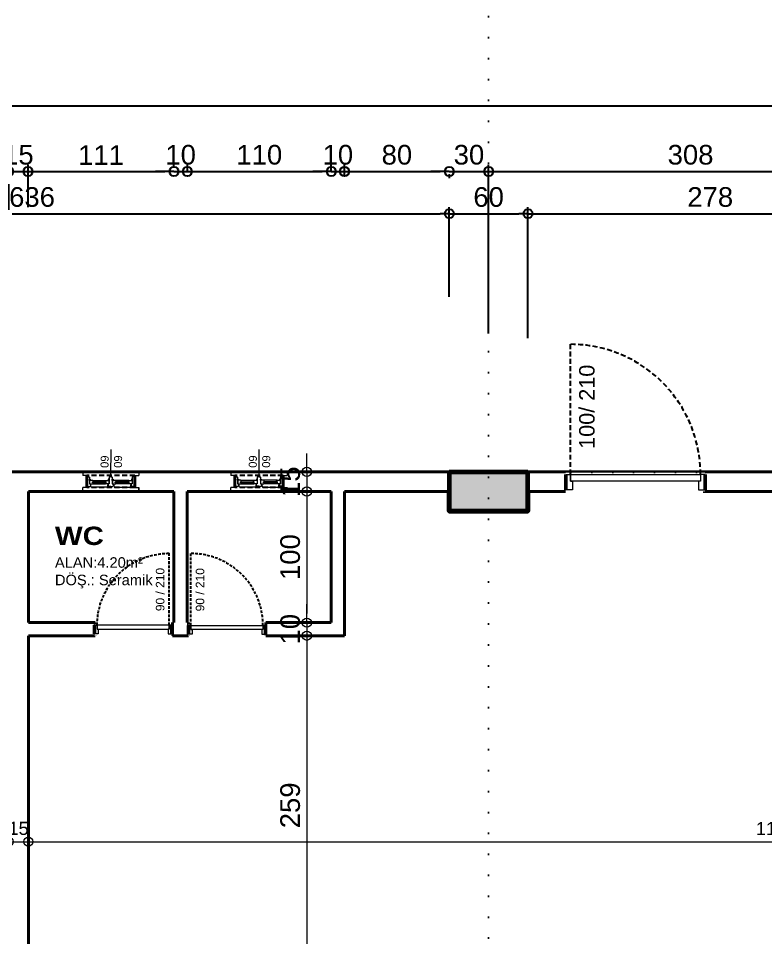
# Model space of a CAD drawing. Header units: millimetres. Extents: x 768 to 14077, y 324 to 18132.
# Drawn here: x 3442 to 4012, y 4768 to 5469 of the extents above; entities that cross this region are included whole.
import ezdxf

# ---------------------------------------------------------------- set-up
doc = ezdxf.new("R2010")
doc.units = ezdxf.units.MM
doc.set_wipeout_variables(frame=1)
for name, pattern in [('DOT2', [3.175, 0, -3.175]), ('HIDDEN', [9.525, 6.35, -3.175]), ('HIDDEN2', [4.7625, 3.175, -1.5875])]:
    doc.linetypes.add(name, pattern=pattern)
for name, color, linetype, lineweight in [('DUV', 41, 'Continuous', 50), ('KAPI', 30, 'Continuous', 20), ('SEM_DUVAR1', 136, 'Continuous', 40), ('SEM_IC OLCU', 140, 'Continuous', 13), ('SEM_KOLON TARAMA1', 8, 'Continuous', 13), ('SEM_KOLON1', 244, 'Continuous', 60), ('SEM_PENCERE', 133, 'Continuous', 13), ('SEM_TEFRIS', 225, 'Continuous', 9), ('SEM_YAZI2', 53, 'Continuous', 9)]:
    doc.layers.add(name, color=color, linetype=linetype, lineweight=lineweight)
for name, color, linetype in [('KAPI-AC', 9, 'HIDDEN'), ('SANAL', 11, 'HIDDEN'), ('SEM_AKS', 161, 'Continuous'), ('TEXT', 7, 'Continuous')]:
    doc.layers.add(name, color=color, linetype=linetype)
doc.styles.add('KAPıNO', font='arial.ttf')
doc.styles.get("Standard").update_dxf_attribs({"font": 'arial.ttf'})
doc.dimstyles.new('1-50-2', dxfattribs={"dimtxt": 15, "dimasz": 7, "dimexe": 5, "dimexo": 5, "dimgap": 5, "dimtad": 1, "dimdec": 0, "dimtxsty": 'Standard', "dimblk": 'ORIGIN', "dimcen": 5, "dimdle": 7, "dimclrd": 256, "dimclre": 256, "dimclrt": 256, "dimadec": 0, "dimazin": 0, "dimtfac": 1, "dimtdec": 0, "dimtix": 1, "dimtmove": 0, "dimatfit": 3, "dimldrblk": 'ORIGIN', "dimfxl": 1, "dimlwd": -1, "dimlwe": -1, "dimarcsym": 0})
doc.dimstyles.new('1-50-İC', dxfattribs={"dimtxt": 10, "dimasz": 7, "dimexe": 5, "dimexo": 25, "dimgap": 5, "dimtad": 1, "dimdec": 0, "dimtxsty": 'Standard', "dimblk": 'ORIGIN', "dimcen": 5, "dimdle": 7, "dimclrd": 256, "dimclre": 256, "dimclrt": 256, "dimadec": 0, "dimazin": 0, "dimtfac": 1, "dimtdec": 0, "dimtix": 1, "dimtmove": 0, "dimatfit": 3, "dimldrblk": 'ORIGIN', "dimfxl": 1, "dimlwd": -1, "dimlwe": -1, "dimarcsym": 0})

# ---------------------------------------------------------------- blocks, each defined once
blk = doc.blocks.new('RGRTHY')
at = {"layer": 'SANAL'}
for p, q in [((4435.8, 2041.9), (4435.8, 1981.9)), ((4450.8, 2041.9), (4450.8, 1981.9))]:
    blk.add_line(p, q, dxfattribs=at)
at = {"layer": 'SEM_DUVAR1'}
for p, q in [((4450.8, 2041.9), (4435.8, 2041.9)), ((4450.8, 2041.9), (4435.8, 2041.9)), ((4450.8, 2041.9), (4435.8, 2041.9)), ((4450.8, 2041.9), (4435.8, 2041.9)), ((4450.8, 2041.9), (4435.8, 2041.9)), ((4450.8, 2041.9), (4435.8, 2041.9)), ((4450.9, 2041.9), (4435.8, 2041.9)), ((4450.8, 1981.9), (4435.8, 1981.9)), ((4450.8, 1981.9), (4435.8, 1981.9)), ((4450.8, 1981.9), (4435.8, 1981.9)), ((4450.8, 1981.9), (4435.8, 1981.9)), ((4450.8, 1981.9), (4435.8, 1981.9)), ((4450.8, 1981.9), (4435.8, 1981.9))]:
    blk.add_line(p, q, dxfattribs=at)
at = {"layer": 'SEM_KOLON TARAMA1'}
for p, q in [((4450.8, 2046.9), (4455.8, 2046.9)), ((4455.8, 2046.9), (4455.8, 1976.9)), ((4455.8, 1976.9), (4450.9, 1976.9))]:
    blk.add_line(p, q, dxfattribs=at)
at = {"layer": 'SEM_PENCERE'}
for p, q in [((4430.8, 2046.9), (4435.8, 2046.9)), ((4430.8, 2011.7), (4430.8, 2046.9)), ((4435.8, 2041.9), (4435.8, 2046.9)), ((4435.8, 2041.9), (4441.7, 2041.9)), ((4437.3, 2041.9), (4437.3, 2039.1)), ((4441.7, 2041.9), (4441.7, 2041.6)), ((4441.7, 2041.6), (4444.8, 2041.6)), ((4442.3, 2041.9), (4450.8, 2041.9)), ((4444.8, 2041.6), (4444.8, 2041.9)), ((4449.3, 2041.9), (4449.3, 2037.9)), ((4450.8, 2041.9), (4450.8, 2046.9)), ((4455.8, 2046.9), (4450.8, 2046.9)), ((4455.8, 1976.9), (4455.8, 2046.9)), ((4437.8, 2038.6), (4437.3, 2039.1)), ((4437.8, 2038.6), (4446.3, 2038.6)), ((4440.3, 2038.6), (4440.3, 2037.6)), ((4441.8, 2038.6), (4440.3, 2038.6)), ((4440.3, 2037.6), (4441.8, 2037.6)), ((4441.8, 2037.6), (4441.8, 2038.6)), ((4441.8, 2034.4), (4441.8, 2038.4)), ((4441.8, 2038.4), (4446.3, 2038.4)), ((4441.8, 2034.4), (4441.8, 2018)), ((4442.3, 2033.9), (4441.8, 2034.4)), ((4443.8, 2033.9), (4442.3, 2033.9)), ((4444.8, 2034.9), (4443.8, 2034.9)), ((4443.8, 2034.9), (4443.8, 2033.9)), ((4443.8, 2033.9), (4443.8, 2018.5)), ((4444.8, 2033.9), (4444.8, 2034.9)), ((4444.8, 2033.9), (4444.8, 2018.5)), ((4445.8, 2033.9), (4444.8, 2033.9)), ((4446.3, 2034.4), (4445.8, 2033.9)), ((4446.3, 2038.6), (4446.3, 2037.9)), ((4446.3, 2038.4), (4446.3, 2034.4)), ((4446.3, 2037.9), (4446.8, 2037.4)), ((4450.3, 2036.3), (4446.3, 2037.2)), ((4446.3, 2034.4), (4446.3, 2018)), ((4446.8, 2037.4), (4448.8, 2037.4)), ((4448.8, 2037.4), (4449.3, 2037.9)), ((4450.3, 2016.1), (4450.3, 2036.3)), ((4442.3, 2018.5), (4441.8, 2018)), ((4441.8, 2018), (4441.8, 2014)), ((4443.8, 2018.5), (4442.3, 2018.5)), ((4443.8, 2017.5), (4443.8, 2018.5)), ((4444.8, 2017.5), (4443.8, 2017.5)), ((4445.8, 2018.5), (4444.8, 2018.5)), ((4444.8, 2018.5), (4444.8, 2017.5)), ((4446.3, 2018), (4445.8, 2018.5)), ((4446.3, 2014), (4446.3, 2018)), ((4436.2, 2012), (4403.4, 2012.3)), ((4430.8, 2011.7), (4430.8, 1976.9)), ((4437.8, 2013.8), (4437.3, 2013.3)), ((4437.3, 2011.9), (4437.3, 2013.3)), ((4437.3, 2011.9), (4437.3, 2011.7)), ((4437.3, 2011.6), (4437.3, 2011.7)), ((4437.3, 2011.6), (4437.3, 2010.2)), ((4437.8, 2009.7), (4437.3, 2010.2)), ((4437.8, 2013.8), (4446.3, 2013.8)), ((4437.8, 2009.7), (4446.3, 2009.7)), ((4440.3, 2013.8), (4440.3, 2014.8)), ((4440.3, 2014.8), (4441.8, 2014.8)), ((4441.8, 2013.8), (4440.3, 2013.8)), ((4440.3, 2009.7), (4440.3, 2008.7)), ((4441.8, 2009.7), (4440.3, 2009.7)), ((4440.3, 2008.7), (4441.8, 2008.7)), ((4441.8, 2014.8), (4441.8, 2013.8)), ((4441.8, 2014), (4446.3, 2014)), ((4441.8, 2008.7), (4441.8, 2009.7)), ((4441.8, 2005.5), (4441.8, 2009.5)), ((4441.8, 2009.5), (4446.3, 2009.5)), ((4444.8, 2006), (4443.8, 2006)), ((4443.8, 2006), (4443.8, 2005)), ((4444.8, 2005), (4444.8, 2006)), ((4446.3, 2015.2), (4450.3, 2016.1)), ((4446.3, 2014.5), (4446.8, 2015)), ((4446.3, 2013.8), (4446.3, 2014.5)), ((4446.3, 2009.7), (4446.3, 2009)), ((4446.3, 2009.5), (4446.3, 2005.5)), ((4446.3, 2009), (4446.8, 2008.5)), ((4446.3, 2008.3), (4450.3, 2007.4)), ((4446.8, 2015), (4448.8, 2015)), ((4446.8, 2008.5), (4448.8, 2008.5)), ((4448.8, 2015), (4449.3, 2014.5)), ((4448.8, 2008.5), (4449.3, 2009)), ((4449.3, 2011.9), (4449.3, 2014.5)), ((4449.3, 2011.9), (4449.3, 2011.7)), ((4449.3, 2011.6), (4449.3, 2011.7)), ((4449.3, 2011.6), (4449.3, 2009)), ((4450.3, 2007.4), (4450.3, 1987.5)), ((4441.8, 1989.4), (4441.8, 2005.5)), ((4442.3, 2005), (4441.8, 2005.5)), ((4443.8, 2005), (4442.3, 2005)), ((4443.8, 1989.9), (4443.8, 2005)), ((4444.8, 1989.9), (4444.8, 2005)), ((4445.8, 2005), (4444.8, 2005)), ((4446.3, 2005.5), (4445.8, 2005)), ((4446.3, 1989.4), (4446.3, 2005.5)), ((4437.8, 1985.2), (4437.3, 1984.7)), ((4437.3, 1981.9), (4437.3, 1984.7)), ((4437.8, 1985.2), (4446.3, 1985.2)), ((4440.3, 1985.2), (4440.3, 1986.2)), ((4440.3, 1986.2), (4441.8, 1986.2)), ((4441.8, 1985.2), (4440.3, 1985.2)), ((4442.3, 1989.9), (4441.8, 1989.4)), ((4441.8, 1989.4), (4441.8, 1985.4)), ((4441.8, 1986.2), (4441.8, 1985.2)), ((4441.8, 1985.4), (4446.3, 1985.4)), ((4443.8, 1989.9), (4442.3, 1989.9)), ((4443.8, 1988.9), (4443.8, 1989.9)), ((4444.8, 1988.9), (4443.8, 1988.9)), ((4445.8, 1989.9), (4444.8, 1989.9)), ((4444.8, 1989.9), (4444.8, 1988.9)), ((4446.3, 1989.4), (4445.8, 1989.9)), ((4446.3, 1985.4), (4446.3, 1989.4)), ((4450.3, 1987.5), (4446.3, 1986.6)), ((4446.3, 1985.9), (4446.8, 1986.4)), ((4446.3, 1985.2), (4446.3, 1985.9)), ((4446.8, 1986.4), (4448.8, 1986.4)), ((4448.8, 1986.4), (4449.3, 1985.9)), ((4449.3, 1981.9), (4449.3, 1985.9)), ((4430.8, 1976.9), (4435.8, 1976.9)), ((4435.8, 1981.9), (4441.7, 1981.9)), ((4435.8, 1981.9), (4435.8, 1976.9)), ((4441.7, 1981.9), (4441.7, 1982.2)), ((4441.7, 1982.2), (4444.8, 1982.2)), ((4442.3, 1981.9), (4450.8, 1981.9)), ((4444.8, 1982.2), (4444.8, 1981.9)), ((4450.8, 1981.9), (4450.8, 1976.9)), ((4455.8, 1976.9), (4450.8, 1976.9))]:
    blk.add_line(p, q, dxfattribs=at)
at = {"layer": 'SEM_TEFRIS'}
for p in [(4410.5, 2016.1), (4410.6, 1999.4)]:
    blk.add_text('60', height=10, rotation=358.6342, dxfattribs=at).set_placement(p)
blk = doc.blocks.new('KAPI')
at = {"layer": 'TEXT', "style": 'KAPıNO'}
blk.add_attdef('KB', (18.58, 16.47), '', height=10, rotation=90, dxfattribs=at)
blk.add_wipeout([(0, 1), (90, 1), (90, -12), (0, -12)]).dxf.layer = 'KAPI'
at = {"layer": 'DUV'}
for p, q in [((0, 0), (0, -10)), ((90, 0), (90, -10))]:
    blk.add_line(p, q, dxfattribs=at)
at = {"layer": 'KAPI'}
for points in [[(0, -10), (0, 0), (3, 0), (3, -4.5), (4.3, -4.5), (4.3, -10)], [(90, -10), (90, 0), (87, 0), (87, -4.5), (85.7, -4.5), (85.7, -10)]]:
    blk.add_lwpolyline(points, close=True, dxfattribs=at)
blk.add_lwpolyline([(3, -4.5), (3, 0), (87, 0), (87, -4.5), (3, -4.5)], dxfattribs=at)
at = {"layer": 'KAPI-AC', "linetype": 'HIDDEN2'}
blk.add_lwpolyline([(3, 0), (3, 84, -0.414214), (87, 0)], format="xyb", dxfattribs=at)
blk = doc.blocks.new('_Origin')
at = {"color": 0, "linetype": 'ByBlock', "lineweight": -2}
blk.add_line((0, 0), (-1, 0), dxfattribs=at)
blk.add_circle((0, 0), 0.5, dxfattribs=at)
blk = doc.blocks.new('*D151')
at = {"transparency": 16777216}
for p, q in [((3800.48, 5228.73), (3800.48, 5357.42)), ((4108.48, 5233.1), (4108.48, 5357.42)), ((3807.48, 5352.42), (4101.48, 5352.42))]:
    blk.add_line(p, q, dxfattribs=at)
at = {"layer": 'Defpoints', "color": 0, "linetype": 'ByBlock', "transparency": 16777216}
for p in [(4108.48, 5352.42), (4108.48, 5228.1), (3800.48, 5223.73)]:
    blk.add_point(p, dxfattribs=at)
at = {"linetype": 'ByBlock', "transparency": 16777216, "xscale": 7, "yscale": 7, "zscale": 7, "rotation": 180}
blk.add_blockref('_Origin', (3800.48, 5352.42), dxfattribs=at)
at = {"linetype": 'ByBlock', "transparency": 16777216, "xscale": 7, "yscale": 7, "zscale": 7}
blk.add_blockref('_Origin', (4108.48, 5352.42), dxfattribs=at)
at = {"linetype": 'ByBlock', "transparency": 16777216, "insert": (3954.48, 5365.08), "char_height": 15, "attachment_point": 5}
blk.add_mtext('308', dxfattribs=at)
blk = doc.blocks.new('*D153')
at = {"transparency": 16777216}
for p, q in [((1824.48, 5357.42), (1824.48, 5407.41)), ((4605.04, 5357.42), (4605.04, 5407.41)), ((1831.48, 5402.41), (4598.04, 5402.41))]:
    blk.add_line(p, q, dxfattribs=at)
at = {"layer": 'Defpoints', "color": 0, "linetype": 'ByBlock', "transparency": 16777216}
for p in [(4605.04, 5402.41), (1824.48, 5352.42), (4605.04, 5352.42)]:
    blk.add_point(p, dxfattribs=at)
at = {"linetype": 'ByBlock', "transparency": 16777216, "xscale": 7, "yscale": 7, "zscale": 7, "rotation": 180}
blk.add_blockref('_Origin', (1824.48, 5402.41), dxfattribs=at)
at = {"linetype": 'ByBlock', "transparency": 16777216, "xscale": 7, "yscale": 7, "zscale": 7}
blk.add_blockref('_Origin', (4605.04, 5402.41), dxfattribs=at)
at = {"linetype": 'ByBlock', "transparency": 16777216, "insert": (3214.76, 5415.07), "char_height": 15, "attachment_point": 5}
blk.add_mtext('2781', dxfattribs=at)
blk = doc.blocks.new('*D158')
at = {"transparency": 16777216}
for p, q in [((3134, 5247.19), (3134, 5325.19)), ((3770.48, 5256.76), (3770.48, 5325.19)), ((3141, 5320.19), (3763.48, 5320.19))]:
    blk.add_line(p, q, dxfattribs=at)
at = {"layer": 'Defpoints', "color": 0, "linetype": 'ByBlock', "transparency": 16777216}
for p in [(3770.48, 5320.19), (3770.48, 5251.76), (3134, 5242.19)]:
    blk.add_point(p, dxfattribs=at)
at = {"linetype": 'ByBlock', "transparency": 16777216, "xscale": 7, "yscale": 7, "zscale": 7, "rotation": 180}
blk.add_blockref('_Origin', (3134, 5320.19), dxfattribs=at)
at = {"linetype": 'ByBlock', "transparency": 16777216, "xscale": 7, "yscale": 7, "zscale": 7}
blk.add_blockref('_Origin', (3770.48, 5320.19), dxfattribs=at)
at = {"linetype": 'ByBlock', "transparency": 16777216, "insert": (3452.24, 5332.86), "char_height": 15, "attachment_point": 5}
blk.add_mtext('636', dxfattribs=at)
blk = doc.blocks.new('*D159')
at = {"transparency": 16777216}
for p, q in [((3770.48, 5256.76), (3770.48, 5325.19)), ((3830.48, 5225.37), (3830.48, 5325.19)), ((3777.48, 5320.19), (3823.48, 5320.19))]:
    blk.add_line(p, q, dxfattribs=at)
at = {"layer": 'Defpoints', "color": 0, "linetype": 'ByBlock', "transparency": 16777216}
for p in [(3830.48, 5320.19), (3770.48, 5251.76), (3830.48, 5220.37)]:
    blk.add_point(p, dxfattribs=at)
at = {"linetype": 'ByBlock', "transparency": 16777216, "xscale": 7, "yscale": 7, "zscale": 7, "rotation": 180}
blk.add_blockref('_Origin', (3770.48, 5320.19), dxfattribs=at)
at = {"linetype": 'ByBlock', "transparency": 16777216, "xscale": 7, "yscale": 7, "zscale": 7}
blk.add_blockref('_Origin', (3830.48, 5320.19), dxfattribs=at)
at = {"linetype": 'ByBlock', "transparency": 16777216, "insert": (3800.48, 5332.85), "char_height": 15, "attachment_point": 5}
blk.add_mtext('60', dxfattribs=at)
blk = doc.blocks.new('*D160')
at = {"transparency": 16777216}
for p, q in [((3830.48, 5225.37), (3830.48, 5325.19)), ((4108.48, 5300.26), (4108.48, 5325.19)), ((3837.48, 5320.19), (4101.48, 5320.19))]:
    blk.add_line(p, q, dxfattribs=at)
at = {"layer": 'Defpoints', "color": 0, "linetype": 'ByBlock', "transparency": 16777216}
for p in [(4108.48, 5320.19), (4108.48, 5295.26), (3830.48, 5220.37)]:
    blk.add_point(p, dxfattribs=at)
at = {"linetype": 'ByBlock', "transparency": 16777216, "xscale": 7, "yscale": 7, "zscale": 7, "rotation": 180}
blk.add_blockref('_Origin', (3830.48, 5320.19), dxfattribs=at)
at = {"linetype": 'ByBlock', "transparency": 16777216, "xscale": 7, "yscale": 7, "zscale": 7}
blk.add_blockref('_Origin', (4108.48, 5320.19), dxfattribs=at)
at = {"linetype": 'ByBlock', "transparency": 16777216, "insert": (3969.48, 5332.85), "char_height": 15, "attachment_point": 5}
blk.add_mtext('278', dxfattribs=at)
blk = doc.blocks.new('*D205')
at = {"transparency": 16777216}
for p, q in [((3434.48, 5320.19), (3434.48, 5357.42)), ((3449.2, 5325.19), (3449.2, 5357.42)), ((3427.48, 5352.42), (3420.48, 5352.42)), ((3434.48, 5352.42), (3449.2, 5352.42)), ((3456.2, 5352.42), (3463.2, 5352.42))]:
    blk.add_line(p, q, dxfattribs=at)
at = {"layer": 'Defpoints', "color": 0, "linetype": 'ByBlock', "transparency": 16777216}
for p in [(3449.2, 5352.42), (3434.48, 5315.19), (3449.2, 5320.19)]:
    blk.add_point(p, dxfattribs=at)
at = {"linetype": 'ByBlock', "transparency": 16777216, "xscale": 7, "yscale": 7, "zscale": 7}
blk.add_blockref('_Origin', (3434.48, 5352.42), dxfattribs=at)
at = {"linetype": 'ByBlock', "transparency": 16777216, "xscale": 7, "yscale": 7, "zscale": 7, "rotation": 180}
blk.add_blockref('_Origin', (3449.2, 5352.42), dxfattribs=at)
at = {"linetype": 'ByBlock', "transparency": 16777216, "insert": (3441.84, 5365.07), "char_height": 15, "attachment_point": 5}
blk.add_mtext('15', dxfattribs=at)
blk = doc.blocks.new('*D206')
at = {"transparency": 16777216}
for p, q in [((3449.2, 5325.19), (3449.2, 5357.42)), ((3560.48, 5355.52), (3560.48, 5357.42)), ((3456.2, 5352.42), (3553.48, 5352.42))]:
    blk.add_line(p, q, dxfattribs=at)
at = {"layer": 'Defpoints', "color": 0, "linetype": 'ByBlock', "transparency": 16777216}
for p in [(3560.48, 5352.42), (3560.48, 5350.52), (3449.2, 5320.19)]:
    blk.add_point(p, dxfattribs=at)
at = {"linetype": 'ByBlock', "transparency": 16777216, "xscale": 7, "yscale": 7, "zscale": 7, "rotation": 180}
blk.add_blockref('_Origin', (3449.2, 5352.42), dxfattribs=at)
at = {"linetype": 'ByBlock', "transparency": 16777216, "xscale": 7, "yscale": 7, "zscale": 7}
blk.add_blockref('_Origin', (3560.48, 5352.42), dxfattribs=at)
at = {"linetype": 'ByBlock', "transparency": 16777216, "insert": (3504.84, 5364.95), "char_height": 15, "attachment_point": 5}
blk.add_mtext('111', dxfattribs=at)
blk = doc.blocks.new('*D207')
at = {"transparency": 16777216}
for p, q in [((3560.48, 5355.52), (3560.48, 5357.42)), ((3570.7, 5352.15), (3570.7, 5357.42)), ((3553.48, 5352.42), (3546.48, 5352.42)), ((3560.48, 5352.42), (3570.7, 5352.42)), ((3577.7, 5352.42), (3584.7, 5352.42))]:
    blk.add_line(p, q, dxfattribs=at)
at = {"layer": 'Defpoints', "color": 0, "linetype": 'ByBlock', "transparency": 16777216}
for p in [(3560.48, 5350.52), (3570.7, 5352.42), (3570.7, 5347.15)]:
    blk.add_point(p, dxfattribs=at)
at = {"linetype": 'ByBlock', "transparency": 16777216, "xscale": 7, "yscale": 7, "zscale": 7}
blk.add_blockref('_Origin', (3560.48, 5352.42), dxfattribs=at)
at = {"linetype": 'ByBlock', "transparency": 16777216, "xscale": 7, "yscale": 7, "zscale": 7, "rotation": 180}
blk.add_blockref('_Origin', (3570.7, 5352.42), dxfattribs=at)
at = {"linetype": 'ByBlock', "transparency": 16777216, "insert": (3565.59, 5365.07), "char_height": 15, "attachment_point": 5}
blk.add_mtext('10', dxfattribs=at)
blk = doc.blocks.new('*D208')
at = {"transparency": 16777216}
for p, q in [((3570.7, 5352.15), (3570.7, 5357.42)), ((3680.48, 5352.15), (3680.48, 5357.42)), ((3577.7, 5352.42), (3673.48, 5352.42))]:
    blk.add_line(p, q, dxfattribs=at)
at = {"layer": 'Defpoints', "color": 0, "linetype": 'ByBlock', "transparency": 16777216}
for p in [(3680.48, 5352.42), (3570.7, 5347.15), (3680.48, 5347.15)]:
    blk.add_point(p, dxfattribs=at)
at = {"linetype": 'ByBlock', "transparency": 16777216, "xscale": 7, "yscale": 7, "zscale": 7, "rotation": 180}
blk.add_blockref('_Origin', (3570.7, 5352.42), dxfattribs=at)
at = {"linetype": 'ByBlock', "transparency": 16777216, "xscale": 7, "yscale": 7, "zscale": 7}
blk.add_blockref('_Origin', (3680.48, 5352.42), dxfattribs=at)
at = {"linetype": 'ByBlock', "transparency": 16777216, "insert": (3625.59, 5365.07), "char_height": 15, "attachment_point": 5}
blk.add_mtext('110', dxfattribs=at)
blk = doc.blocks.new('*D209')
at = {"transparency": 16777216}
for p, q in [((3680.48, 5352.15), (3680.48, 5357.42)), ((3690.55, 5349.2), (3690.55, 5357.42)), ((3673.48, 5352.42), (3666.48, 5352.42)), ((3680.48, 5352.42), (3690.55, 5352.42)), ((3697.55, 5352.42), (3704.55, 5352.42))]:
    blk.add_line(p, q, dxfattribs=at)
at = {"layer": 'Defpoints', "color": 0, "linetype": 'ByBlock', "transparency": 16777216}
for p in [(3690.55, 5352.42), (3680.48, 5347.15), (3690.55, 5344.2)]:
    blk.add_point(p, dxfattribs=at)
at = {"linetype": 'ByBlock', "transparency": 16777216, "xscale": 7, "yscale": 7, "zscale": 7}
blk.add_blockref('_Origin', (3680.48, 5352.42), dxfattribs=at)
at = {"linetype": 'ByBlock', "transparency": 16777216, "xscale": 7, "yscale": 7, "zscale": 7, "rotation": 180}
blk.add_blockref('_Origin', (3690.55, 5352.42), dxfattribs=at)
at = {"linetype": 'ByBlock', "transparency": 16777216, "insert": (3685.51, 5365.07), "char_height": 15, "attachment_point": 5}
blk.add_mtext('10', dxfattribs=at)
blk = doc.blocks.new('*D210')
at = {"transparency": 16777216}
for p, q in [((3690.55, 5349.2), (3690.55, 5357.42)), ((3697.55, 5352.42), (3763.48, 5352.42)), ((3770.48, 5350.24), (3770.48, 5347.42))]:
    blk.add_line(p, q, dxfattribs=at)
at = {"layer": 'Defpoints', "color": 0, "linetype": 'ByBlock', "transparency": 16777216}
for p in [(3770.48, 5355.24), (3770.48, 5352.42), (3690.55, 5344.2)]:
    blk.add_point(p, dxfattribs=at)
at = {"linetype": 'ByBlock', "transparency": 16777216, "xscale": 7, "yscale": 7, "zscale": 7, "rotation": 180}
blk.add_blockref('_Origin', (3690.55, 5352.42), dxfattribs=at)
at = {"linetype": 'ByBlock', "transparency": 16777216, "xscale": 7, "yscale": 7, "zscale": 7}
blk.add_blockref('_Origin', (3770.48, 5352.42), dxfattribs=at)
at = {"linetype": 'ByBlock', "transparency": 16777216, "insert": (3730.51, 5365.07), "char_height": 15, "attachment_point": 5}
blk.add_mtext('80', dxfattribs=at)
blk = doc.blocks.new('*D211')
at = {"transparency": 16777216}
for p, q in [((3800.48, 5353.92), (3800.48, 5357.42)), ((3763.48, 5352.42), (3756.48, 5352.42)), ((3770.48, 5352.42), (3800.48, 5352.42)), ((3770.48, 5350.24), (3770.48, 5347.42)), ((3807.48, 5352.42), (3814.48, 5352.42))]:
    blk.add_line(p, q, dxfattribs=at)
at = {"layer": 'Defpoints', "color": 0, "linetype": 'ByBlock', "transparency": 16777216}
for p in [(3770.48, 5355.24), (3800.48, 5352.42), (3800.48, 5348.92)]:
    blk.add_point(p, dxfattribs=at)
at = {"linetype": 'ByBlock', "transparency": 16777216, "xscale": 7, "yscale": 7, "zscale": 7}
blk.add_blockref('_Origin', (3770.48, 5352.42), dxfattribs=at)
at = {"linetype": 'ByBlock', "transparency": 16777216, "xscale": 7, "yscale": 7, "zscale": 7, "rotation": 180}
blk.add_blockref('_Origin', (3800.48, 5352.42), dxfattribs=at)
at = {"linetype": 'ByBlock', "transparency": 16777216, "insert": (3785.48, 5365.08), "char_height": 15, "attachment_point": 5}
blk.add_mtext('30', dxfattribs=at)
blk = doc.blocks.new('*D329')
at = {"layer": 'Defpoints', "color": 0, "transparency": 16777216}
for p in [(3434.48, 4916.34), (3449.48, 4841.15), (3449.48, 4841.15)]:
    blk.add_point(p, dxfattribs=at)
at = {"layer": 'SEM_IC OLCU', "transparency": 16777216}
for p, q in [((3434.48, 4891.34), (3434.48, 4836.15)), ((3449.48, 4866.15), (3449.48, 4846.15)), ((3427.48, 4841.15), (3420.48, 4841.15)), ((3434.48, 4841.15), (3449.48, 4841.15)), ((3456.48, 4841.15), (3463.48, 4841.15))]:
    blk.add_line(p, q, dxfattribs=at)
at = {"layer": 'SEM_IC OLCU', "transparency": 16777216, "xscale": 7, "yscale": 7, "zscale": 7}
blk.add_blockref('_Origin', (3434.48, 4841.15), dxfattribs=at)
at = {"layer": 'SEM_IC OLCU', "transparency": 16777216, "xscale": 7, "yscale": 7, "zscale": 7, "rotation": 180}
blk.add_blockref('_Origin', (3449.48, 4841.15), dxfattribs=at)
at = {"layer": 'SEM_IC OLCU', "transparency": 16777216, "insert": (3441.98, 4851.26), "char_height": 10, "attachment_point": 5}
blk.add_mtext('15', dxfattribs=at)
blk = doc.blocks.new('*D330')
at = {"layer": 'Defpoints', "color": 0, "transparency": 16777216}
for p in [(3449.48, 4841.15), (4590.04, 4841.15), (4590.04, 4840.99)]:
    blk.add_point(p, dxfattribs=at)
at = {"layer": 'SEM_IC OLCU', "transparency": 16777216}
for p, q in [((3449.48, 4866.15), (3449.48, 4846.15)), ((4590.04, 4865.99), (4590.04, 4846.15)), ((3456.48, 4841.15), (4583.04, 4841.15))]:
    blk.add_line(p, q, dxfattribs=at)
at = {"layer": 'SEM_IC OLCU', "transparency": 16777216, "xscale": 7, "yscale": 7, "zscale": 7, "rotation": 180}
blk.add_blockref('_Origin', (3449.48, 4841.15), dxfattribs=at)
at = {"layer": 'SEM_IC OLCU', "transparency": 16777216, "xscale": 7, "yscale": 7, "zscale": 7}
blk.add_blockref('_Origin', (4590.04, 4841.15), dxfattribs=at)
at = {"layer": 'SEM_IC OLCU', "transparency": 16777216, "insert": (4019.76, 4851.17), "char_height": 10, "attachment_point": 5}
blk.add_mtext('1141', dxfattribs=at)
blk = doc.blocks.new('*D332')
at = {"layer": 'Defpoints', "color": 0, "transparency": 16777216}
for p in [(3651.59, 5123.32), (3650.85, 5108.25), (3661.82, 5108.25)]:
    blk.add_point(p, dxfattribs=at)
at = {"layer": 'SEM_IC OLCU', "transparency": 16777216}
for p, q in [((3661.82, 5130.32), (3661.82, 5137.32)), ((3656.59, 5123.32), (3666.82, 5123.32)), ((3661.82, 5123.32), (3661.82, 5108.25)), ((3655.85, 5108.25), (3666.82, 5108.25)), ((3661.82, 5101.25), (3661.82, 5094.25))]:
    blk.add_line(p, q, dxfattribs=at)
at = {"layer": 'SEM_IC OLCU', "transparency": 16777216, "xscale": 7, "yscale": 7, "zscale": 7}
for p, rotation in [((3661.82, 5123.32), 270), ((3661.82, 5108.25), 90)]:
    blk.add_blockref('_Origin', p, dxfattribs=dict(at, rotation=rotation))
at = {"layer": 'SEM_IC OLCU', "transparency": 16777216, "insert": (3649.17, 5115.78), "char_height": 15, "attachment_point": 5, "rotation": 90}
blk.add_mtext('15', dxfattribs=at)
blk = doc.blocks.new('*D333')
at = {"layer": 'Defpoints', "color": 0, "transparency": 16777216}
for p in [(3650.85, 5108.25), (3661.82, 5008.25), (3661.82, 5008.25)]:
    blk.add_point(p, dxfattribs=at)
at = {"layer": 'SEM_IC OLCU', "transparency": 16777216}
for p, q in [((3655.85, 5108.25), (3666.82, 5108.25)), ((3661.82, 5101.25), (3661.82, 5015.25))]:
    blk.add_line(p, q, dxfattribs=at)
at = {"layer": 'SEM_IC OLCU', "transparency": 16777216, "xscale": 7, "yscale": 7, "zscale": 7}
for p, rotation in [((3661.82, 5108.25), 90), ((3661.82, 5008.25), 270)]:
    blk.add_blockref('_Origin', p, dxfattribs=dict(at, rotation=rotation))
at = {"layer": 'SEM_IC OLCU', "transparency": 16777216, "insert": (3649.17, 5058.25), "char_height": 15, "attachment_point": 5, "rotation": 90}
blk.add_mtext('100', dxfattribs=at)
blk = doc.blocks.new('*D334')
at = {"layer": 'Defpoints', "color": 0, "transparency": 16777216}
for p in [(3661.82, 5008.25), (3660.48, 4998.25), (3661.82, 4998.25)]:
    blk.add_point(p, dxfattribs=at)
at = {"layer": 'SEM_IC OLCU', "transparency": 16777216}
for p, q in [((3661.82, 5015.25), (3661.82, 5022.25)), ((3661.82, 5008.25), (3661.82, 4998.25)), ((3665.48, 4998.25), (3666.82, 4998.25)), ((3661.82, 4991.25), (3661.82, 4984.25))]:
    blk.add_line(p, q, dxfattribs=at)
at = {"layer": 'SEM_IC OLCU', "transparency": 16777216, "xscale": 7, "yscale": 7, "zscale": 7}
for p, rotation in [((3661.82, 5008.25), 270), ((3661.82, 4998.25), 90)]:
    blk.add_blockref('_Origin', p, dxfattribs=dict(at, rotation=rotation))
at = {"layer": 'SEM_IC OLCU', "transparency": 16777216, "insert": (3649.17, 5003.25), "char_height": 15, "attachment_point": 5, "rotation": 90}
blk.add_mtext('10', dxfattribs=at)
blk = doc.blocks.new('*D335')
at = {"layer": 'Defpoints', "color": 0, "transparency": 16777216}
for p in [(3660.48, 4998.25), (3661.82, 4739.51), (3661.82, 4739.51)]:
    blk.add_point(p, dxfattribs=at)
at = {"layer": 'SEM_IC OLCU', "transparency": 16777216}
for p, q in [((3665.48, 4998.25), (3666.82, 4998.25)), ((3661.82, 4991.25), (3661.82, 4746.51))]:
    blk.add_line(p, q, dxfattribs=at)
at = {"layer": 'SEM_IC OLCU', "transparency": 16777216, "xscale": 7, "yscale": 7, "zscale": 7}
for p, rotation in [((3661.82, 4998.25), 90), ((3661.82, 4739.51), 270)]:
    blk.add_blockref('_Origin', p, dxfattribs=dict(at, rotation=rotation))
at = {"layer": 'SEM_IC OLCU', "transparency": 16777216, "insert": (3649.17, 4868.88), "char_height": 15, "attachment_point": 5, "rotation": 90}
blk.add_mtext('259', dxfattribs=at)
blk = doc.blocks.new('aks')
at = {"layer": 'SEM_AKS', "linetype": 'DOT2', "ltscale": 5}
for p, q in [((3800.48, 6349.22), (3800.48, 3104.12)), ((971.68, 5123.32), (5571.74, 5123.32))]:
    blk.add_line(p, q, dxfattribs=at)

msp = doc.modelspace()

# ---------------------------------------------------------------- hatches: boundary and pattern name
at = {"layer": 'SEM_KOLON TARAMA1', "linetype": 'ByBlock'}
h = msp.add_hatch(dxfattribs=at)
h.set_pattern_fill('ANSI36', color=256)
h.set_pattern_definition([(45, (210.0015, 2702.2162), (1.683798, 6.173926), [7.9375, -1.5875, 0, -1.5875])])
h.paths.add_polyline_path([(1874.48, 5123.32), (1824.48, 5123.32), (1824.48, 5073.08), (1874.48, 5073.08)])
h.paths.add_polyline_path([(2490.48, 5123.32), (2460.48, 5123.32), (2460.48, 5063.03), (2490.48, 5063.03)])
h.paths.add_polyline_path([(3134.48, 5123.32), (3074.48, 5123.32), (3074.48, 5093.17), (3134.48, 5093.17)])
h.paths.add_polyline_path([(3830.48, 5123.32), (3770.48, 5123.32), (3770.48, 5093.17), (3830.48, 5093.17)])
h.paths.add_polyline_path([(4605.04, 5123.32), (4555.04, 5123.32), (4555.04, 5073.32), (4605.04, 5073.32)])
h.paths.add_polyline_path([(4138.48, 5123.32), (4108.48, 5123.32), (4108.48, 5063.03), (4138.48, 5063.03)])
h.paths.add_polyline_path([(4605.48, 4608.9), (4545.48, 4608.9), (4545.48, 4578.76), (4605.48, 4578.76)])
h.paths.add_polyline_path([(4168.28, 4608.9), (4108.28, 4608.9), (4108.28, 4578.76), (4168.28, 4578.76)])
h.paths.add_polyline_path([(4605.04, 4109.44), (4555.04, 4109.55), (4555.04, 4059.32), (4605.04, 4059.32)])
h.paths.add_polyline_path([(4138.48, 4119.32), (4108.48, 4119.32), (4108.48, 4059.32), (4138.48, 4059.32)])
h.paths.add_polyline_path([(3830.48, 4089.46), (3770.48, 4089.46), (3770.48, 4059.46), (3830.48, 4059.46)])
h.paths.add_polyline_path([(3134.48, 4089.46), (3074.48, 4089.46), (3074.48, 4059.32), (3134.48, 4059.32)])
h.paths.add_polyline_path([(1874.48, 4109.55), (1824.48, 4109.55), (1824.48, 4059.32), (1874.48, 4059.32)])
h.paths.add_polyline_path([(1879.48, 4608.9), (1824.48, 4608.9), (1824.48, 4578.76), (1839.48, 4578.76), (1879.48, 4578.76)])
h.paths.add_polyline_path([(2460.48, 4608.9), (2400.48, 4608.9), (2400.48, 4578.76), (2460.48, 4578.76)])

# ---------------------------------------------------------------- linework, layer by layer
msp.add_line((3800.48, 5093.17), (3830.48, 5093.17))
at = {"layer": 'SEM_DUVAR1'}
for p, q in [((3134.48, 5123.32), (3770.48, 5123.32)), ((3830.48, 5123.32), (4108.48, 5123.32)), ((3449.48, 5108.25), (3449.48, 5008.25)), ((3449.48, 5108.25), (3560.48, 5108.25)), ((3560.48, 5008.25), (3560.48, 5108.25)), ((3570.48, 5108.25), (3680.48, 5108.25)), ((3570.48, 5108.25), (3570.48, 5008.25)), ((3680.48, 5108.25), (3680.48, 5008.25)), ((3690.48, 5108.25), (3770.48, 5108.25)), ((3690.48, 4998.25), (3690.48, 5108.25)), ((3860.48, 5108.25), (3830.48, 5108.25)), ((3860.48, 5108.25), (4078.48, 5108.25)), ((3449.48, 5008.25), (3500.48, 5008.25)), ((3500.48, 5008.25), (3500.48, 4998.25)), ((3560.48, 5008.25), (3559.48, 5008.25)), ((3559.48, 5008.25), (3559.48, 4998.25)), ((3571.48, 5008.25), (3570.48, 5008.25)), ((3571.48, 4999.25), (3571.48, 5008.25)), ((3630.48, 5008.25), (3630.48, 4998.25)), ((3680.48, 5008.25), (3630.48, 5008.25)), ((3449.48, 4998.25), (3449.48, 4739.51)), ((3500.48, 4998.25), (3449.48, 4998.25)), ((3559.48, 4998.25), (3570.48, 4998.25)), ((3570.48, 4998.25), (3571.48, 4998.25)), ((3571.48, 4998.25), (3571.48, 4999.25)), ((3630.48, 4998.25), (3690.48, 4998.25))]:
    msp.add_line(p, q, dxfattribs=at)
at = {"layer": 'SEM_KOLON1'}
for p, q in [((3770.48, 5123.32), (3770.48, 5093.17)), ((3770.48, 5123.32), (3830.48, 5123.32)), ((3830.48, 5093.17), (3830.48, 5123.32)), ((3770.48, 5093.17), (3830.48, 5093.17))]:
    msp.add_line(p, q, dxfattribs=at)
at = {"layer": 'SEM_KOLON1', "linetype": 'ByBlock'}
for points in [[(3830.48, 5108.25), (3830.48, 5093.17), (3800.48, 5093.17), (3770.48, 5093.17), (3770.48, 5108.25)], [(3830.48, 5108.25), (3830.48, 5093.17), (3800.48, 5093.17), (3770.48, 5093.17), (3770.48, 5108.25)], [(3830.48, 5108.25), (3830.48, 5093.17), (3770.48, 5093.17), (3770.48, 5108.25)]]:
    msp.add_lwpolyline(points, dxfattribs=at)

# ---------------------------------------------------------------- block references
at = {"layer": 'SEM_KOLON1', "linetype": 'ByBlock', "xscale": 0.6117790411379909, "yscale": 0.6117790411379909, "zscale": 0.6117790411379909, "rotation": 270.012045506295}
for p in [(2280.9, 7833.91), (2393.92, 7833.99)]:
    msp.add_blockref('RGRTHY', p, dxfattribs=at)

# ---------------------------------------------------------------- dimensions: what is measured, and where the dimension line sits
at = {"linetype": 'ByBlock'}
dim = msp.add_linear_dim(base=(4605.04, 5402.41), p1=(1824.48, 5352.42), p2=(4605.04, 5352.42), dimstyle='1-50-2', dxfattribs=at)
dim.commit()
dim.dimension.update_dxf_attribs({"geometry": '*D153', "text_midpoint": (3214.76, 5415.07)})
for base, p1, p2, picture, middle in [((3449.2, 5352.42), (3434.48, 5315.19), (3449.2, 5320.19), '*D205', (3441.84, 5365.07)), ((3560.48, 5352.42), (3449.2, 5320.19), (3560.48, 5350.52), '*D206', (3504.84, 5364.95)), ((3570.7, 5352.42), (3560.48, 5350.52), (3570.7, 5347.15), '*D207', (3565.59, 5365.07)), ((3680.48, 5352.42), (3570.7, 5347.15), (3680.48, 5347.15), '*D208', (3625.59, 5365.07)), ((3690.55, 5352.42), (3680.48, 5347.15), (3690.55, 5344.2), '*D209', (3685.51, 5365.07)), ((3770.48, 5352.42), (3690.55, 5344.2), (3770.48, 5355.24), '*D210', (3730.51, 5365.07)), ((3800.48, 5352.42), (3770.48, 5355.24), (3800.48, 5348.92), '*D211', (3785.48, 5365.08)), ((4108.48, 5352.42), (3800.48, 5223.73), (4108.48, 5228.1), '*D151', (3954.48, 5365.08)), ((3770.48, 5320.19), (3134, 5242.19), (3770.48, 5251.76), '*D158', (3452.24, 5332.86)), ((3830.48, 5320.19), (3770.48, 5251.76), (3830.48, 5220.37), '*D159', (3800.48, 5332.85)), ((4108.48, 5320.19), (3830.48, 5220.37), (4108.48, 5295.26), '*D160', (3969.48, 5332.85))]:
    dim = msp.add_linear_dim(base=base, p1=p1, p2=p2, dimstyle='1-50-2', override={"dimtmove": 1}, dxfattribs=at)
    dim.commit()
    dim.dimension.update_dxf_attribs({"geometry": picture, "text_midpoint": middle})
at = {"layer": 'SEM_IC OLCU'}
dim = msp.add_linear_dim(base=(3661.82, 5108.25), p1=(3651.59, 5123.32), p2=(3650.85, 5108.25), angle=90, dimstyle='1-50-2', dxfattribs=at)
dim.commit()
dim.dimension.update_dxf_attribs({"geometry": '*D332', "text_midpoint": (3649.17, 5115.78)})
for base, p1, p2, picture, middle in [((3661.82, 5008.25), (3650.85, 5108.25), (3661.82, 5008.25), '*D333', (3649.17, 5058.25)), ((3661.82, 4998.25), (3661.82, 5008.25), (3660.48, 4998.25), '*D334', (3649.17, 5003.25)), ((3661.82, 4739.51), (3660.48, 4998.25), (3661.82, 4739.51), '*D335', (3649.17, 4868.88))]:
    dim = msp.add_linear_dim(base=base, p1=p1, p2=p2, angle=90, dimstyle='1-50-2', override={"dimtmove": 1}, dxfattribs=at)
    dim.commit()
    dim.dimension.update_dxf_attribs({"geometry": picture, "text_midpoint": middle})
for base, p1, p2, picture, middle in [((3449.48, 4841.15), (3434.48, 4916.34), (3449.48, 4841.15), '*D329', (3441.98, 4851.26)), ((4590.04, 4841.15), (3449.48, 4841.15), (4590.04, 4840.99), '*D330', (4019.76, 4851.17))]:
    dim = msp.add_linear_dim(base=base, p1=p1, p2=p2, dimstyle='1-50-İC', override={"dimtmove": 1}, dxfattribs=at)
    dim.commit()
    dim.dimension.update_dxf_attribs({"geometry": picture, "text_midpoint": middle})

# ---------------------------------------------------------------- next in the draw order: block references
at = {"layer": 'SEM_DUVAR1', "linetype": 'ByBlock'}
for p, xscale, yscale, zscale, values in [((3859.34, 5121.36), 1.180886366651129, 1.180886366651129, 1.180886366651129, {'KB': '100/ 210'}), ((3571.48, 5006.09), 0.6536690102346181, 0.6536690102346181, 0.6536690102346181, {'KB': '90 / 210'})]:
    msp.add_blockref('KAPI', p, dxfattribs=dict(at, xscale=xscale, yscale=yscale, zscale=zscale)).add_auto_attribs(values)
ref = msp.add_blockref('KAPI', (3558.82, 5006.25), dxfattribs=dict(at, xscale=-0.6536690102346181, yscale=0.6536690102346181, zscale=0.6536690102346181))
ref.add_attrib('KB', '90 / 210', (3553.21, 5017.01), dxfattribs={"layer": 'TEXT', "height": 6.537, "rotation": 90, "style": 'KAPıNO'})

# ---------------------------------------------------------------- next in the draw order: linework, layer by layer
at = {"layer": 'SEM_KOLON1', "linetype": 'ByBlock'}
msp.add_lwpolyline([(3965.62, 5108.25), (3965.62, 5107.19)], dxfattribs=at)
msp.add_lwpolyline([(3965.62, 5108.25), (3965.62, 5107.19)], dxfattribs=at)
msp.add_lwpolyline([(3965.62, 5108.25), (3965.62, 5107.19)], dxfattribs=at)

# ---------------------------------------------------------------- next in the draw order: block references
at = {"layer": 'SEM_IC OLCU'}
msp.add_blockref('aks', (0, 0), dxfattribs=at)

# ---------------------------------------------------------------- next in the draw order: texts
at = {"layer": 'SEM_YAZI2', "insert": (3469.71, 5034.34), "char_height": 20, "attachment_point": 7}
msp.add_mtext_dynamic_auto_height_columns('\\pt0;{\\fArial Black|b0|i0|c162|p34;\\H0.7x;WC\\P\\fArial|b0|i0|c162|p34;\\H0.57143x;ALAN:4.20m²\\P\\ptz;DÖŞ.: Seramik}', width=142.9733, gutter_width=100, height=58.08, count=1, dxfattribs=at)

doc.saveas('drawing.dxf')
